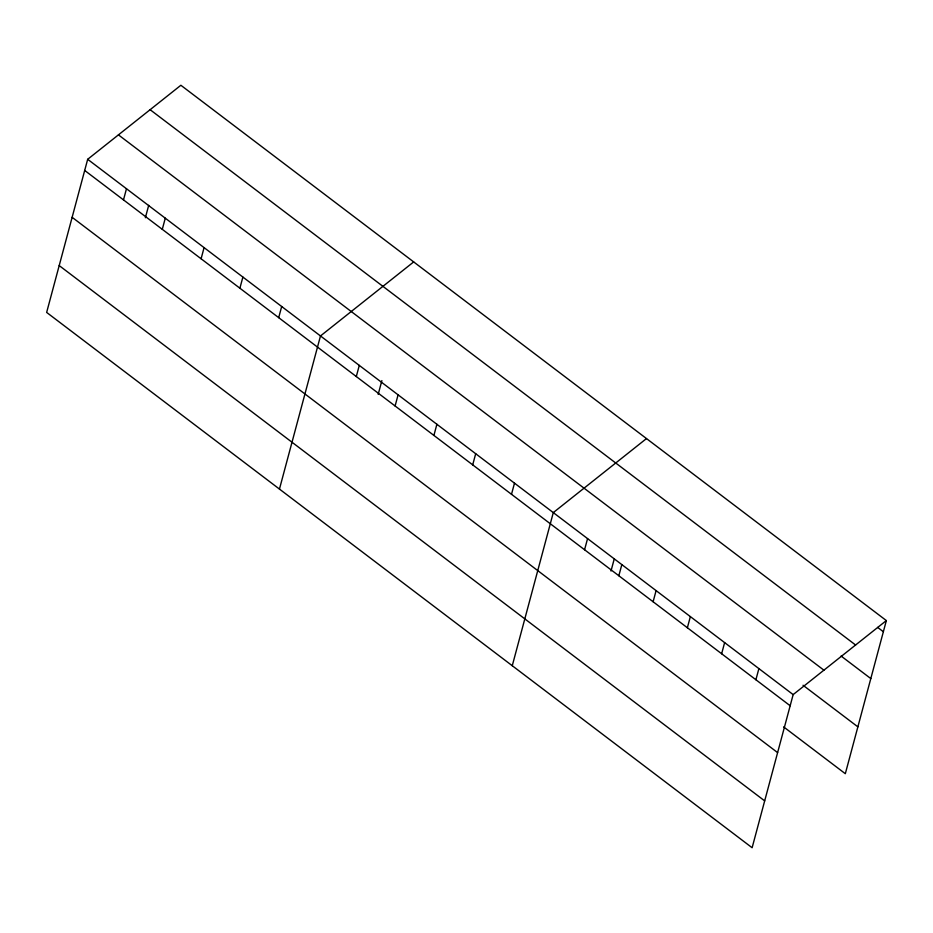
<?xml version="1.0" encoding="UTF-8"?>
<svg xmlns="http://www.w3.org/2000/svg" width="933" height="933" viewBox="0 0 933 933"><rect width="100%" height="100%" fill="white"/><g stroke="black" fill="none" stroke-linecap="round" stroke-linejoin="round"><path stroke-width="1.4" d="M87.679 159.298L46.65 312.427L752.126 847.735L793.155 694.607L886.35 620.573L180.874 85.265L87.679 159.298L793.155 694.607M123.494 199.895L126.48 188.734M145.373 217.727L148.697 205.33M162.295 229.331L165.281 218.182M201.096 258.779L204.082 247.618M239.898 288.215L242.883 277.066M278.699 317.663L281.684 306.502M279.457 489.079L320.486 335.95L413.681 261.916M356.301 376.547L359.287 365.386M378.192 394.379L381.877 380.594M395.102 405.983L398.088 394.834M433.903 435.431L436.889 424.27M472.704 464.867L475.69 453.718M511.506 494.315L514.491 483.154M512.264 665.73L553.292 512.602L646.487 438.568M584.571 549.759L587.568 538.598M610.998 571.031L614.322 558.634M618.836 575.754L621.833 564.605M653.112 601.762L656.097 590.601M687.376 627.757L690.362 616.596M721.641 653.765L724.626 642.604M755.905 679.76L758.891 668.599M886.35 620.573L845.321 773.702L783.638 726.9M877.65 627.396L883.364 631.734M150.12 109.697L855.596 645.006M841.111 656.051L870.804 678.583M118.433 134.865L823.909 670.174M803.045 685.254L857.87 726.854M84.693 170.447L790.169 705.756M72.133 217.307L777.621 752.616M59.199 265.578L764.687 800.887"/></g></svg>
